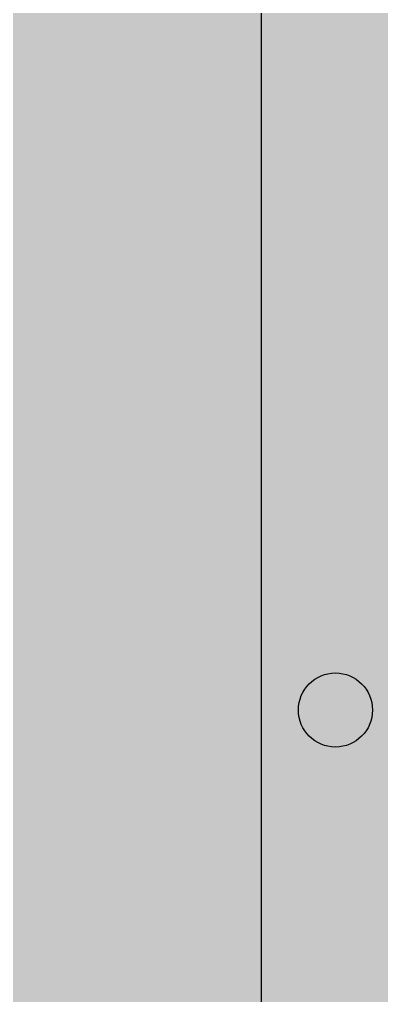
# Model space of a CAD drawing. Header units: millimetres. Extents: x -58335 to 291665, y -66693 to 213307.
# Drawn here: x 187497 to 189452, y 125851 to 131122 of the extents above; entities that cross this region are included whole.
import ezdxf

# ---------------------------------------------------------------- set-up
doc = ezdxf.new("R2010")
doc.units = ezdxf.units.MM
doc.header["$LTSCALE"] = 1000
doc.layers.add('X-SITE$0$-MY-녹지', color=254, linetype='Continuous')
doc.layers.add('X-SITE$0$A-ETC-기계', color=253, linetype='Continuous')
doc.layers.add('X-SITE$0$A-ETC-기계 NOPLOT', color=163, linetype='Continuous', plot=False)
pattern_1 = [(0, (-29382.5, 14650.24), (317.5, 317.5), [158.75, -476.25]), (90, (-29303.13, 14570.87), (-317.5, 317.5), [158.75, -476.25])]

# ---------------------------------------------------------------- blocks, each defined once
blk = doc.blocks.new('X-SITE$0$240910_L-1F')
at = {"layer": 'X-SITE$0$-MY-녹지'}
h = blk.add_hatch(dxfattribs=at)
h.set_pattern_fill('CROSS', color=256, scale=50, style=2)
h.set_pattern_definition(pattern_1)
edge = h.paths.add_edge_path()
edge.add_arc((65971.1, 168205.3), 1850, 147.2795, 178.4525)
edge.add_line((64121.7, 168255.2), (153371.1, 168255.2))
edge.add_line((153371.1, 168255.2), (153371.1, 125655.3))
edge.add_line((153371.1, 125655.3), (167000, 125655.3))
edge.add_line((167000, 125655.3), (167000, 169179.4))
edge.add_line((167000, 169179.4), (166974.2, 169205.2))
edge.add_line((166974.2, 169205.2), (64414.6, 169205.3))
h = blk.add_hatch(dxfattribs=at)
h.set_pattern_fill('CROSS', color=256, scale=50, style=2)
h.set_pattern_definition(pattern_1)
edge = h.paths.add_edge_path()
edge.add_arc((65971.1, 168205.3), 1850, 147.2795, 157.7662)
edge.add_line((64258.6, 168905.3), (64971.1, 168905.3))
edge.add_line((64971.1, 168905.3), (64971.1, 168255.2))
edge.add_line((64971.1, 168255.2), (153371.1, 168255.2))
edge.add_line((153371.1, 168255.2), (153371.1, 125655.3))
edge.add_line((153371.1, 125655.3), (167000, 125655.3))
edge.add_line((167000, 125655.3), (167000, 169179.4))
edge.add_line((167000, 169179.4), (166974.2, 169205.2))
edge.add_line((166974.2, 169205.2), (64414.6, 169205.3))
blk = doc.blocks.new('X-SITE$0$기계_옥외유류탱크')
at = {"layer": 'X-SITE$0$A-ETC-기계'}
blk.add_lwpolyline([(4910, 0), (4910, -26135), (0, -26135), (0, 0)], close=True, dxfattribs=at)
at = {"layer": 'X-SITE$0$A-ETC-기계 NOPLOT'}
blk.add_circle((400, -21612.5), 200, dxfattribs=at)

msp = doc.modelspace()

# ---------------------------------------------------------------- block references
for name, p in [('X-SITE$0$240910_L-1F', (29382.5, -14650.2)), ('X-SITE$0$기계_옥외유류탱크', (188803.6, 149005))]:
    msp.add_blockref(name, p)

doc.saveas('drawing.dxf')
